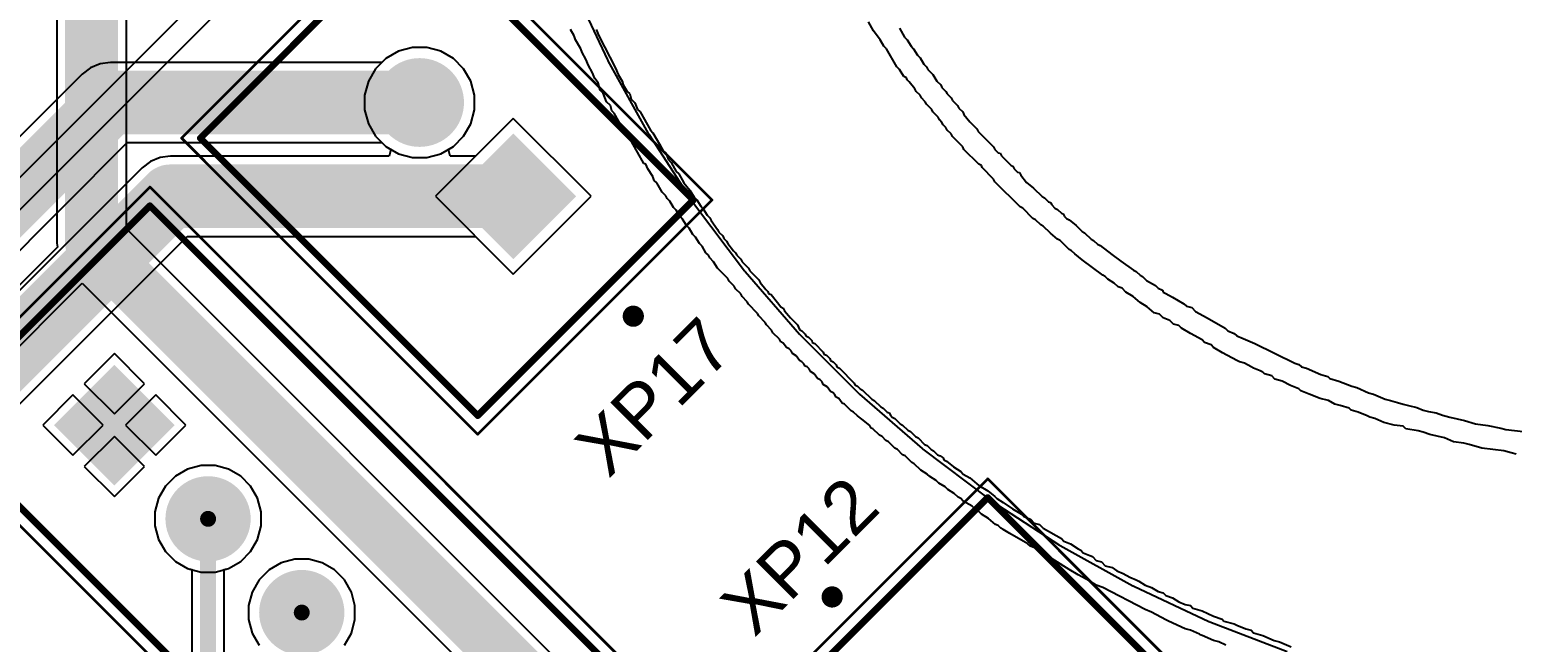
# Model space of a CAD drawing. Header units: millimetres. Extents: x 95 to 305, y 96 to 295.
# Drawn here: x 168.83 to 196.8, y 178.67 to 190.23 of the extents above; entities that cross this region are included whole.
import ezdxf

# ---------------------------------------------------------------- set-up
doc = ezdxf.new("R2010")
doc.units = ezdxf.units.MM
for name, color, linetype in [('BottomLayer', 5, 'Continuous'), ('BottomOverlay', 54, 'Continuous'), ('BottomSolder', 6, 'Continuous'), ('Mechanical13', 56, 'Continuous'), ('Mechanical15', 56, 'Continuous'), ('MultiLayer', 9, 'Continuous'), ('PadHoleLayer', 156, 'Continuous'), ('TopLayer', 1, 'Continuous'), ('TopOverlay', 2, 'Continuous'), ('TopSolder', 216, 'Continuous')]:
    doc.layers.add(name, color=color, linetype=linetype)
doc.styles.add('Arial', font='arial.ttf', dxfattribs={"height": 0.2})

# ---------------------------------------------------------------- blocks, each defined once
blk = doc.blocks.new('JST_XH_2_36')
at = {"layer": 'BottomLayer'}
blk.add_hatch(color=5, dxfattribs=at).paths.add_polyline_path([(-2.038, 0.263), (-0.463, 0.263), (-0.463, -1.313), (-2.038, -1.313)])
h = blk.add_hatch(color=5, dxfattribs=at)
edge = h.paths.add_edge_path()
edge.add_arc((1.25, -0.525), 0.787, 0, 360)
at = {"layer": 'BottomSolder'}
blk.add_hatch(color=6, dxfattribs=at).paths.add_polyline_path([(-2.088, 0.313), (-0.413, 0.313), (-0.413, -1.363), (-2.088, -1.363)])
h = blk.add_hatch(color=6, dxfattribs=at)
edge = h.paths.add_edge_path()
edge.add_arc((1.25, -0.525), 0.837, 0, 360)
at = {"layer": 'MultiLayer'}
h = blk.add_hatch(color=9, dxfattribs=at)
edge = h.paths.add_edge_path()
edge.add_arc((1.25, -0.525), 0.787, 0, 360)
at = {"layer": 'PadHoleLayer'}
h = blk.add_hatch(color=156, dxfattribs=at)
edge = h.paths.add_edge_path()
edge.add_arc((-1.25, -0.525), 0.525, 0, 360)
h = blk.add_hatch(color=156, dxfattribs=at)
edge = h.paths.add_edge_path()
edge.add_arc((1.25, -0.525), 0.525, 0, 360)
at = {"layer": 'TopLayer'}
blk.add_hatch(color=1, dxfattribs=at).paths.add_polyline_path([(-2.038, 0.263), (-0.463, 0.263), (-0.463, -1.313), (-2.038, -1.313)])
h = blk.add_hatch(color=1, dxfattribs=at)
edge = h.paths.add_edge_path()
edge.add_arc((1.25, -0.525), 0.787, 0, 360)
at = {"layer": 'TopSolder'}
blk.add_hatch(color=216, dxfattribs=at).paths.add_polyline_path([(-2.088, 0.313), (-0.413, 0.313), (-0.413, -1.363), (-2.088, -1.363)])
h = blk.add_hatch(color=216, dxfattribs=at)
edge = h.paths.add_edge_path()
edge.add_arc((1.25, -0.525), 0.837, 0, 360)
at = {"layer": 'Mechanical13', "const_width": 0.127}
for points in [[(-3.7, 2.875), (-3.7, -2.875)], [(3.7, 2.875), (-3.7, 2.875)], [(3.7, 2.875), (3.7, -2.875)], [(3.7, -2.875), (-3.7, -2.875)]]:
    blk.add_lwpolyline(points, dxfattribs=at)
at = {"layer": 'Mechanical13'}
for points, const_width in [([(-3.732, 2.875, 1), (-3.668, 2.875, 1)], 0.0635), ([(-3.732, 2.875, 1), (-3.668, 2.875, 1)], 0.0635), ([(3.668, 2.875, 1), (3.732, 2.875, 1)], 0.0635), ([(3.668, 2.875, 1), (3.732, 2.875, 1)], 0.0635), ([(-4.35, -0.525, 1), (-4.55, -0.525, 1)], 0.2), ([(-4.6, -0.525, 1), (-4.5, -0.525, 1)], 0.1), ([(-4.4, -0.525, 1), (-4.3, -0.525, 1)], 0.1), ([(-3.732, -2.875, 1), (-3.668, -2.875, 1)], 0.0635), ([(-3.732, -2.875, 1), (-3.668, -2.875, 1)], 0.0635), ([(3.668, -2.875, 1), (3.732, -2.875, 1)], 0.0635), ([(3.668, -2.875, 1), (3.732, -2.875, 1)], 0.0635)]:
    blk.add_lwpolyline(points, format="xyb", close=True, dxfattribs=dict(at, const_width=const_width))
at = {"layer": 'Mechanical15', "const_width": 0.05}
for points in [[(-3.95, 3.125), (-3.95, -3.125)], [(3.95, 3.125), (-3.95, 3.125)], [(3.95, 3.125), (3.95, -3.125)], [(3.95, -3.125), (-3.95, -3.125)]]:
    blk.add_lwpolyline(points, dxfattribs=at)
at = {"layer": 'Mechanical15', "const_width": 0.025}
for points in [[(-3.962, 3.125, 1), (-3.938, 3.125, 1)], [(-3.962, 3.125, 1), (-3.938, 3.125, 1)], [(3.938, 3.125, 1), (3.963, 3.125, 1)], [(3.938, 3.125, 1), (3.963, 3.125, 1)], [(-3.962, -3.125, 1), (-3.938, -3.125, 1)], [(-3.962, -3.125, 1), (-3.938, -3.125, 1)], [(3.938, -3.125, 1), (3.963, -3.125, 1)], [(3.938, -3.125, 1), (3.963, -3.125, 1)]]:
    blk.add_lwpolyline(points, format="xyb", close=True, dxfattribs=at)
at = {"layer": 'TopOverlay', "const_width": 0.127}
for points in [[(-3.7, 2.875), (-3.7, -2.875)], [(3.7, 2.875), (-3.7, 2.875)], [(3.7, 2.875), (3.7, -2.875)], [(3.7, -2.875), (-3.7, -2.875)]]:
    blk.add_lwpolyline(points, dxfattribs=at)
at = {"layer": 'TopOverlay'}
for points, const_width in [([(-3.732, 2.875, 1), (-3.668, 2.875, 1)], 0.0635), ([(-3.732, 2.875, 1), (-3.668, 2.875, 1)], 0.0635), ([(3.668, 2.875, 1), (3.732, 2.875, 1)], 0.0635), ([(3.668, 2.875, 1), (3.732, 2.875, 1)], 0.0635), ([(-4.35, -0.525, 1), (-4.55, -0.525, 1)], 0.2), ([(-4.6, -0.525, 1), (-4.5, -0.525, 1)], 0.1), ([(-4.4, -0.525, 1), (-4.3, -0.525, 1)], 0.1), ([(-3.732, -2.875, 1), (-3.668, -2.875, 1)], 0.0635), ([(-3.732, -2.875, 1), (-3.668, -2.875, 1)], 0.0635), ([(3.668, -2.875, 1), (3.732, -2.875, 1)], 0.0635), ([(3.668, -2.875, 1), (3.732, -2.875, 1)], 0.0635)]:
    blk.add_lwpolyline(points, format="xyb", close=True, dxfattribs=dict(at, const_width=const_width))
blk = doc.blocks.new('JST_XH_2_40')
at = {"layer": 'BottomLayer'}
blk.add_hatch(color=5, dxfattribs=at).paths.add_polyline_path([(-2.038, 0.263), (-0.463, 0.263), (-0.463, -1.313), (-2.038, -1.313)])
h = blk.add_hatch(color=5, dxfattribs=at)
edge = h.paths.add_edge_path()
edge.add_arc((1.25, -0.525), 0.787, 0, 360)
at = {"layer": 'BottomSolder'}
blk.add_hatch(color=6, dxfattribs=at).paths.add_polyline_path([(-2.088, 0.313), (-0.413, 0.313), (-0.413, -1.363), (-2.088, -1.363)])
h = blk.add_hatch(color=6, dxfattribs=at)
edge = h.paths.add_edge_path()
edge.add_arc((1.25, -0.525), 0.837, 0, 360)
at = {"layer": 'MultiLayer'}
h = blk.add_hatch(color=9, dxfattribs=at)
edge = h.paths.add_edge_path()
edge.add_arc((1.25, -0.525), 0.787, 0, 360)
at = {"layer": 'PadHoleLayer'}
h = blk.add_hatch(color=156, dxfattribs=at)
edge = h.paths.add_edge_path()
edge.add_arc((-1.25, -0.525), 0.525, 0, 360)
h = blk.add_hatch(color=156, dxfattribs=at)
edge = h.paths.add_edge_path()
edge.add_arc((1.25, -0.525), 0.525, 0, 360)
at = {"layer": 'TopLayer'}
blk.add_hatch(color=1, dxfattribs=at).paths.add_polyline_path([(-2.038, 0.263), (-0.463, 0.263), (-0.463, -1.313), (-2.038, -1.313)])
h = blk.add_hatch(color=1, dxfattribs=at)
edge = h.paths.add_edge_path()
edge.add_arc((1.25, -0.525), 0.787, 0, 360)
at = {"layer": 'TopSolder'}
blk.add_hatch(color=216, dxfattribs=at).paths.add_polyline_path([(-2.088, 0.313), (-0.413, 0.313), (-0.413, -1.363), (-2.088, -1.363)])
h = blk.add_hatch(color=216, dxfattribs=at)
edge = h.paths.add_edge_path()
edge.add_arc((1.25, -0.525), 0.837, 0, 360)
at = {"layer": 'Mechanical13', "const_width": 0.127}
for points in [[(-3.7, -2.875), (-3.7, 2.875)], [(-3.7, 2.875), (3.7, 2.875)], [(3.7, -2.875), (3.7, 2.875)], [(-3.7, -2.875), (3.7, -2.875)]]:
    blk.add_lwpolyline(points, dxfattribs=at)
at = {"layer": 'Mechanical13'}
for points, const_width in [([(-3.732, 2.875, 1), (-3.668, 2.875, 1)], 0.0635), ([(-3.732, 2.875, 1), (-3.668, 2.875, 1)], 0.0635), ([(3.668, 2.875, 1), (3.732, 2.875, 1)], 0.0635), ([(3.668, 2.875, 1), (3.732, 2.875, 1)], 0.0635), ([(-4.35, -0.525, 1), (-4.55, -0.525, 1)], 0.2), ([(-4.6, -0.525, 1), (-4.5, -0.525, 1)], 0.1), ([(-4.4, -0.525, 1), (-4.3, -0.525, 1)], 0.1), ([(-3.732, -2.875, 1), (-3.668, -2.875, 1)], 0.0635), ([(-3.732, -2.875, 1), (-3.668, -2.875, 1)], 0.0635), ([(3.668, -2.875, 1), (3.732, -2.875, 1)], 0.0635), ([(3.668, -2.875, 1), (3.732, -2.875, 1)], 0.0635)]:
    blk.add_lwpolyline(points, format="xyb", close=True, dxfattribs=dict(at, const_width=const_width))
at = {"layer": 'Mechanical15', "const_width": 0.05}
for points in [[(-3.95, -3.125), (-3.95, 3.125)], [(-3.95, 3.125), (3.95, 3.125)], [(3.95, -3.125), (3.95, 3.125)], [(-3.95, -3.125), (3.95, -3.125)]]:
    blk.add_lwpolyline(points, dxfattribs=at)
at = {"layer": 'Mechanical15', "const_width": 0.025}
for points in [[(-3.963, 3.125, 1), (-3.938, 3.125, 1)], [(-3.963, 3.125, 1), (-3.938, 3.125, 1)], [(3.937, 3.125, 1), (3.962, 3.125, 1)], [(3.937, 3.125, 1), (3.962, 3.125, 1)], [(-3.963, -3.125, 1), (-3.938, -3.125, 1)], [(-3.963, -3.125, 1), (-3.938, -3.125, 1)], [(3.937, -3.125, 1), (3.962, -3.125, 1)], [(3.937, -3.125, 1), (3.962, -3.125, 1)]]:
    blk.add_lwpolyline(points, format="xyb", close=True, dxfattribs=at)
at = {"layer": 'TopOverlay', "const_width": 0.127}
for points in [[(-3.7, -2.875), (-3.7, 2.875)], [(-3.7, 2.875), (3.7, 2.875)], [(3.7, -2.875), (3.7, 2.875)], [(-3.7, -2.875), (3.7, -2.875)]]:
    blk.add_lwpolyline(points, dxfattribs=at)
at = {"layer": 'TopOverlay'}
for points, const_width in [([(-3.732, 2.875, 1), (-3.668, 2.875, 1)], 0.0635), ([(-3.732, 2.875, 1), (-3.668, 2.875, 1)], 0.0635), ([(3.668, 2.875, 1), (3.732, 2.875, 1)], 0.0635), ([(3.668, 2.875, 1), (3.732, 2.875, 1)], 0.0635), ([(-4.35, -0.525, 1), (-4.55, -0.525, 1)], 0.2), ([(-4.6, -0.525, 1), (-4.5, -0.525, 1)], 0.1), ([(-4.4, -0.525, 1), (-4.3, -0.525, 1)], 0.1), ([(-3.732, -2.875, 1), (-3.668, -2.875, 1)], 0.0635), ([(-3.732, -2.875, 1), (-3.668, -2.875, 1)], 0.0635), ([(3.668, -2.875, 1), (3.732, -2.875, 1)], 0.0635), ([(3.668, -2.875, 1), (3.732, -2.875, 1)], 0.0635)]:
    blk.add_lwpolyline(points, format="xyb", close=True, dxfattribs=dict(at, const_width=const_width))
blk = doc.blocks.new('JST_XH_8_48')
at = {"layer": 'BottomLayer'}
blk.add_hatch(color=5, dxfattribs=at).paths.add_polyline_path([(-9.504, 0.737), (-7.996, 0.737), (-7.996, -0.771), (-9.504, -0.771)])
h = blk.add_hatch(color=5, dxfattribs=at)
edge = h.paths.add_edge_path()
edge.add_arc((-6.25, -0.017), 0.754, 0, 360)
h = blk.add_hatch(color=5, dxfattribs=at)
edge = h.paths.add_edge_path()
edge.add_arc((-3.75, -0.017), 0.754, 0, 360)
h = blk.add_hatch(color=5, dxfattribs=at)
edge = h.paths.add_edge_path()
edge.add_arc((-1.25, -0.017), 0.754, 0, 360)
h = blk.add_hatch(color=5, dxfattribs=at)
edge = h.paths.add_edge_path()
edge.add_arc((1.25, -0.017), 0.754, 0, 360)
h = blk.add_hatch(color=5, dxfattribs=at)
edge = h.paths.add_edge_path()
edge.add_arc((3.75, -0.017), 0.754, 0, 360)
h = blk.add_hatch(color=5, dxfattribs=at)
edge = h.paths.add_edge_path()
edge.add_arc((6.25, -0.017), 0.754, 0, 360)
h = blk.add_hatch(color=5, dxfattribs=at)
edge = h.paths.add_edge_path()
edge.add_arc((8.75, -0.017), 0.754, 0, 360)
at = {"layer": 'BottomSolder'}
blk.add_hatch(color=6, dxfattribs=at).paths.add_polyline_path([(-9.554, 0.787), (-7.946, 0.787), (-7.946, -0.821), (-9.554, -0.821)])
h = blk.add_hatch(color=6, dxfattribs=at)
edge = h.paths.add_edge_path()
edge.add_arc((-6.25, -0.017), 0.804, 0, 360)
h = blk.add_hatch(color=6, dxfattribs=at)
edge = h.paths.add_edge_path()
edge.add_arc((-3.75, -0.017), 0.804, 0, 360)
h = blk.add_hatch(color=6, dxfattribs=at)
edge = h.paths.add_edge_path()
edge.add_arc((-1.25, -0.017), 0.804, 0, 360)
h = blk.add_hatch(color=6, dxfattribs=at)
edge = h.paths.add_edge_path()
edge.add_arc((1.25, -0.017), 0.804, 0, 360)
h = blk.add_hatch(color=6, dxfattribs=at)
edge = h.paths.add_edge_path()
edge.add_arc((3.75, -0.017), 0.804, 0, 360)
h = blk.add_hatch(color=6, dxfattribs=at)
edge = h.paths.add_edge_path()
edge.add_arc((6.25, -0.017), 0.804, 0, 360)
h = blk.add_hatch(color=6, dxfattribs=at)
edge = h.paths.add_edge_path()
edge.add_arc((8.75, -0.017), 0.804, 0, 360)
at = {"layer": 'MultiLayer'}
blk.add_hatch(color=9, dxfattribs=at).paths.add_polyline_path([(-9.504, 0.737), (-7.996, 0.737), (-7.996, -0.771), (-9.504, -0.771)])
h = blk.add_hatch(color=9, dxfattribs=at)
edge = h.paths.add_edge_path()
edge.add_arc((-6.25, -0.017), 0.754, 0, 360)
h = blk.add_hatch(color=9, dxfattribs=at)
edge = h.paths.add_edge_path()
edge.add_arc((-3.75, -0.017), 0.754, 0, 360)
h = blk.add_hatch(color=9, dxfattribs=at)
edge = h.paths.add_edge_path()
edge.add_arc((-1.25, -0.017), 0.754, 0, 360)
h = blk.add_hatch(color=9, dxfattribs=at)
edge = h.paths.add_edge_path()
edge.add_arc((1.25, -0.017), 0.754, 0, 360)
h = blk.add_hatch(color=9, dxfattribs=at)
edge = h.paths.add_edge_path()
edge.add_arc((3.75, -0.017), 0.754, 0, 360)
h = blk.add_hatch(color=9, dxfattribs=at)
edge = h.paths.add_edge_path()
edge.add_arc((6.25, -0.017), 0.754, 0, 360)
h = blk.add_hatch(color=9, dxfattribs=at)
edge = h.paths.add_edge_path()
edge.add_arc((8.75, -0.017), 0.754, 0, 360)
at = {"layer": 'PadHoleLayer'}
h = blk.add_hatch(color=156, dxfattribs=at)
edge = h.paths.add_edge_path()
edge.add_arc((-8.75, -0.017), 0.5, 0, 360)
h = blk.add_hatch(color=156, dxfattribs=at)
edge = h.paths.add_edge_path()
edge.add_arc((-6.25, -0.017), 0.5, 0, 360)
h = blk.add_hatch(color=156, dxfattribs=at)
edge = h.paths.add_edge_path()
edge.add_arc((-3.75, -0.017), 0.5, 0, 360)
h = blk.add_hatch(color=156, dxfattribs=at)
edge = h.paths.add_edge_path()
edge.add_arc((-1.25, -0.017), 0.5, 0, 360)
h = blk.add_hatch(color=156, dxfattribs=at)
edge = h.paths.add_edge_path()
edge.add_arc((1.25, -0.017), 0.5, 0, 360)
h = blk.add_hatch(color=156, dxfattribs=at)
edge = h.paths.add_edge_path()
edge.add_arc((3.75, -0.017), 0.5, 0, 360)
h = blk.add_hatch(color=156, dxfattribs=at)
edge = h.paths.add_edge_path()
edge.add_arc((6.25, -0.017), 0.5, 0, 360)
h = blk.add_hatch(color=156, dxfattribs=at)
edge = h.paths.add_edge_path()
edge.add_arc((8.75, -0.017), 0.5, 0, 360)
at = {"layer": 'TopLayer'}
blk.add_hatch(color=1, dxfattribs=at).paths.add_polyline_path([(-9.504, 0.737), (-7.996, 0.737), (-7.996, -0.771), (-9.504, -0.771)])
h = blk.add_hatch(color=1, dxfattribs=at)
edge = h.paths.add_edge_path()
edge.add_arc((-6.25, -0.017), 0.754, 0, 360)
h = blk.add_hatch(color=1, dxfattribs=at)
edge = h.paths.add_edge_path()
edge.add_arc((-3.75, -0.017), 0.754, 0, 360)
h = blk.add_hatch(color=1, dxfattribs=at)
edge = h.paths.add_edge_path()
edge.add_arc((-1.25, -0.017), 0.754, 0, 360)
h = blk.add_hatch(color=1, dxfattribs=at)
edge = h.paths.add_edge_path()
edge.add_arc((1.25, -0.017), 0.754, 0, 360)
h = blk.add_hatch(color=1, dxfattribs=at)
edge = h.paths.add_edge_path()
edge.add_arc((3.75, -0.017), 0.754, 0, 360)
h = blk.add_hatch(color=1, dxfattribs=at)
edge = h.paths.add_edge_path()
edge.add_arc((6.25, -0.017), 0.754, 0, 360)
h = blk.add_hatch(color=1, dxfattribs=at)
edge = h.paths.add_edge_path()
edge.add_arc((8.75, -0.017), 0.754, 0, 360)
at = {"layer": 'TopSolder'}
blk.add_hatch(color=216, dxfattribs=at).paths.add_polyline_path([(-9.554, 0.787), (-7.946, 0.787), (-7.946, -0.821), (-9.554, -0.821)])
h = blk.add_hatch(color=216, dxfattribs=at)
edge = h.paths.add_edge_path()
edge.add_arc((-6.25, -0.017), 0.804, 0, 360)
h = blk.add_hatch(color=216, dxfattribs=at)
edge = h.paths.add_edge_path()
edge.add_arc((-3.75, -0.017), 0.804, 0, 360)
h = blk.add_hatch(color=216, dxfattribs=at)
edge = h.paths.add_edge_path()
edge.add_arc((-1.25, -0.017), 0.804, 0, 360)
h = blk.add_hatch(color=216, dxfattribs=at)
edge = h.paths.add_edge_path()
edge.add_arc((1.25, -0.017), 0.804, 0, 360)
h = blk.add_hatch(color=216, dxfattribs=at)
edge = h.paths.add_edge_path()
edge.add_arc((3.75, -0.017), 0.804, 0, 360)
h = blk.add_hatch(color=216, dxfattribs=at)
edge = h.paths.add_edge_path()
edge.add_arc((6.25, -0.017), 0.804, 0, 360)
h = blk.add_hatch(color=216, dxfattribs=at)
edge = h.paths.add_edge_path()
edge.add_arc((8.75, -0.017), 0.804, 0, 360)
at = {"layer": 'Mechanical13', "const_width": 0.127}
for points in [[(-11.2, 3.383), (11.2, 3.383)], [(-11.2, -2.367), (-11.2, 3.383)], [(11.2, -2.367), (11.2, 3.383)], [(-11.2, -2.367), (11.2, -2.367)]]:
    blk.add_lwpolyline(points, dxfattribs=at)
at = {"layer": 'Mechanical13'}
for points, const_width in [([(-11.232, 3.383, 1), (-11.168, 3.383, 1)], 0.0635), ([(-11.232, 3.383, 1), (-11.168, 3.383, 1)], 0.0635), ([(11.168, 3.383, 1), (11.232, 3.383, 1)], 0.0635), ([(11.168, 3.383, 1), (11.232, 3.383, 1)], 0.0635), ([(-11.85, -0.017, 1), (-12.05, -0.017, 1)], 0.2), ([(-12.1, -0.017, 1), (-12, -0.017, 1)], 0.1), ([(-11.9, -0.017, 1), (-11.8, -0.017, 1)], 0.1), ([(-11.232, -2.367, 1), (-11.168, -2.367, 1)], 0.0635), ([(-11.232, -2.367, 1), (-11.168, -2.367, 1)], 0.0635), ([(11.168, -2.367, 1), (11.232, -2.367, 1)], 0.0635), ([(11.168, -2.367, 1), (11.232, -2.367, 1)], 0.0635)]:
    blk.add_lwpolyline(points, format="xyb", close=True, dxfattribs=dict(at, const_width=const_width))
at = {"layer": 'Mechanical15', "const_width": 0.05}
for points in [[(-11.45, 3.633), (11.45, 3.633)], [(-11.45, -2.617), (-11.45, 3.633)], [(11.45, -2.617), (11.45, 3.633)], [(-11.45, -2.617), (11.45, -2.617)]]:
    blk.add_lwpolyline(points, dxfattribs=at)
at = {"layer": 'Mechanical15', "const_width": 0.025}
for points in [[(-11.462, 3.633, 1), (-11.438, 3.633, 1)], [(-11.462, 3.633, 1), (-11.438, 3.633, 1)], [(11.438, 3.633, 1), (11.462, 3.633, 1)], [(11.438, 3.633, 1), (11.462, 3.633, 1)], [(-11.462, -2.617, 1), (-11.438, -2.617, 1)], [(-11.462, -2.617, 1), (-11.438, -2.617, 1)], [(11.438, -2.617, 1), (11.462, -2.617, 1)], [(11.438, -2.617, 1), (11.462, -2.617, 1)]]:
    blk.add_lwpolyline(points, format="xyb", close=True, dxfattribs=at)
at = {"layer": 'TopOverlay', "const_width": 0.127}
for points in [[(-11.2, 3.383), (11.2, 3.383)], [(-11.2, -2.367), (-11.2, 3.383)], [(11.2, -2.367), (11.2, 3.383)], [(-11.2, -2.367), (11.2, -2.367)]]:
    blk.add_lwpolyline(points, dxfattribs=at)
at = {"layer": 'TopOverlay'}
for points, const_width in [([(-11.232, 3.383, 1), (-11.168, 3.383, 1)], 0.0635), ([(-11.232, 3.383, 1), (-11.168, 3.383, 1)], 0.0635), ([(11.168, 3.383, 1), (11.232, 3.383, 1)], 0.0635), ([(11.168, 3.383, 1), (11.232, 3.383, 1)], 0.0635), ([(-11.85, -0.017, 1), (-12.05, -0.017, 1)], 0.2), ([(-12.1, -0.017, 1), (-12, -0.017, 1)], 0.1), ([(-11.9, -0.017, 1), (-11.8, -0.017, 1)], 0.1), ([(-11.232, -2.367, 1), (-11.168, -2.367, 1)], 0.0635), ([(-11.232, -2.367, 1), (-11.168, -2.367, 1)], 0.0635), ([(11.168, -2.367, 1), (11.232, -2.367, 1)], 0.0635), ([(11.168, -2.367, 1), (11.232, -2.367, 1)], 0.0635)]:
    blk.add_lwpolyline(points, format="xyb", close=True, dxfattribs=dict(at, const_width=const_width))

msp = doc.modelspace()

# ---------------------------------------------------------------- linework, layer by layer
at = {"layer": 'BottomLayer'}
for p, q in [((179.068, 191.075), (179.732, 189.657)), ((175.55, 189.685), (175.477, 189.612)), ((175.787, 189.822), (175.55, 189.685)), ((176.051, 189.893), (175.787, 189.822)), ((176.324, 189.893), (176.051, 189.893)), ((176.588, 189.822), (176.324, 189.893)), ((176.824, 189.685), (176.588, 189.822)), ((177.018, 189.492), (176.824, 189.685)), ((179.732, 189.657), (179.737, 189.65)), ((179.737, 189.65), (179.74, 189.642)), ((179.74, 189.642), (180.5, 188.273)), ((169.82, 189.39), (163.863, 183.433)), ((169.977, 189.51), (169.82, 189.39)), ((169.82, 189.39), (169.82, 189.39)), ((170.159, 189.586), (169.977, 189.51)), ((170.355, 189.612), (170.159, 189.586)), ((175.477, 189.612), (170.355, 189.612)), ((170.355, 189.612), (170.355, 189.612)), ((177.154, 189.256), (177.018, 189.492)), ((177.225, 188.992), (177.154, 189.256)), ((177.225, 188.719), (177.225, 188.992)), ((177.154, 188.455), (177.225, 188.719)), ((177.955, 188.555), (177.244, 187.844)), ((179.422, 187.087), (177.955, 188.555)), ((177.018, 188.218), (177.154, 188.455)), ((180.5, 188.273), (180.506, 188.266)), ((180.506, 188.266), (180.509, 188.258)), ((180.509, 188.258), (181.363, 186.945)), ((165.154, 182.584), (170.668, 188.099)), ((170.668, 188.099), (175.477, 188.099)), ((175.477, 188.099), (175.55, 188.025)), ((175.55, 188.025), (175.644, 187.971)), ((175.644, 187.971), (175.61, 187.844)), ((176.731, 187.971), (176.824, 188.025)), ((176.765, 187.844), (176.731, 187.971)), ((176.824, 188.025), (177.018, 188.218)), ((171.109, 187.742), (170.952, 187.622)), ((171.292, 187.818), (171.109, 187.742)), ((171.487, 187.844), (171.292, 187.818)), ((175.61, 187.844), (171.487, 187.844)), ((177.244, 187.844), (176.765, 187.844)), ((170.952, 187.622), (165.832, 182.502)), ((177.955, 185.62), (179.422, 187.087)), ((181.363, 186.945), (181.369, 186.939)), ((181.369, 186.939), (181.373, 186.931)), ((181.373, 186.931), (182.315, 185.681)), ((167.124, 181.654), (171.801, 186.331)), ((171.801, 186.331), (177.244, 186.331)), ((177.244, 186.331), (177.955, 185.62)), ((182.315, 185.681), (182.322, 185.675)), ((182.322, 185.675), (182.327, 185.667)), ((182.327, 185.667), (183.354, 184.486)), ((183.354, 184.486), (183.361, 184.48)), ((183.361, 184.48), (183.366, 184.473)), ((183.366, 184.473), (184.473, 183.366)), ((170.429, 184.12), (169.86, 183.552)), ((170.997, 183.552), (170.429, 184.12)), ((169.86, 183.552), (170.429, 182.983)), ((170.429, 182.983), (170.997, 183.552)), ((169.648, 183.34), (169.08, 182.771)), ((170.217, 182.771), (169.648, 183.34)), ((171.21, 183.34), (170.641, 182.771)), ((171.778, 182.771), (171.21, 183.34)), ((184.473, 183.366), (184.48, 183.361)), ((184.48, 183.361), (184.486, 183.354)), ((184.486, 183.354), (185.667, 182.327)), ((169.08, 182.771), (169.648, 182.203)), ((169.648, 182.203), (170.217, 182.771)), ((170.641, 182.771), (171.21, 182.203)), ((171.21, 182.203), (171.778, 182.771)), ((170.429, 182.559), (169.86, 181.99)), ((170.997, 181.99), (170.429, 182.559)), ((185.667, 182.327), (185.675, 182.322)), ((185.675, 182.322), (185.681, 182.315)), ((185.681, 182.315), (186.931, 181.373)), ((169.86, 181.99), (170.429, 181.422)), ((170.429, 181.422), (170.997, 181.99)), ((171.58, 181.807), (171.393, 181.62)), ((171.809, 181.939), (171.58, 181.807)), ((172.065, 182.007), (171.809, 181.939)), ((172.329, 182.007), (172.065, 182.007)), ((172.584, 181.939), (172.329, 182.007)), ((172.813, 181.807), (172.584, 181.939)), ((173, 181.62), (172.813, 181.807)), ((171.393, 181.62), (171.261, 181.391)), ((173.132, 181.391), (173, 181.62)), ((171.261, 181.391), (171.193, 181.135)), ((173.201, 181.135), (173.132, 181.391)), ((186.931, 181.373), (186.939, 181.369)), ((186.939, 181.369), (186.945, 181.363)), ((186.945, 181.363), (188.258, 180.509)), ((171.193, 181.135), (171.193, 180.871)), ((173.201, 180.871), (173.201, 181.135)), ((171.193, 180.871), (171.261, 180.616)), ((173.132, 180.616), (173.201, 180.871)), ((171.261, 180.616), (171.393, 180.387)), ((173, 180.387), (173.132, 180.616)), ((188.258, 180.509), (188.266, 180.506)), ((188.266, 180.506), (188.273, 180.5)), ((188.273, 180.5), (189.642, 179.74)), ((171.393, 180.387), (171.58, 180.2)), ((171.58, 180.2), (171.809, 180.068)), ((172.584, 180.068), (172.813, 180.2)), ((172.813, 180.2), (173, 180.387)), ((173.577, 180.171), (173.348, 180.039)), ((173.832, 180.24), (173.577, 180.171)), ((174.097, 180.24), (173.832, 180.24)), ((174.352, 180.171), (174.097, 180.24)), ((174.581, 180.039), (174.352, 180.171)), ((171.809, 180.068), (172.065, 179.999)), ((172.065, 179.999), (172.329, 179.999)), ((172.329, 179.999), (172.584, 180.068)), ((173.161, 179.852), (173.029, 179.623)), ((173.348, 180.039), (173.161, 179.852)), ((174.768, 179.852), (174.581, 180.039)), ((174.9, 179.623), (174.768, 179.852)), ((173.029, 179.623), (172.96, 179.368)), ((174.968, 179.368), (174.9, 179.623)), ((189.642, 179.74), (189.65, 179.737)), ((189.65, 179.737), (189.657, 179.732)), ((189.657, 179.732), (191.075, 179.068)), ((172.96, 179.368), (172.96, 179.103)), ((174.968, 179.103), (174.968, 179.368)), ((172.96, 179.103), (173.029, 178.848)), ((174.9, 178.848), (174.968, 179.103)), ((191.075, 179.068), (191.084, 179.066)), ((191.084, 179.066), (191.092, 179.061)), ((191.092, 179.061), (192.553, 178.499)), ((173.029, 178.848), (173.161, 178.619)), ((174.768, 178.619), (174.9, 178.848))]:
    msp.add_line(p, q, dxfattribs=at)
at = {"layer": 'BottomLayer', "const_width": 1.2}
for points in [[(164.398, 182.898), (170.355, 188.855)], [(170.355, 188.855), (176.187, 188.855)], [(166.367, 181.967), (171.487, 187.087)], [(171.487, 187.087), (177.955, 187.087)]]:
    msp.add_lwpolyline(points, dxfattribs=at)
at = {"layer": 'BottomLayer', "const_width": 0.6}
for points in [[(170.055, 188.855, 1), (170.655, 188.855, 1)], [(170.055, 188.855, 1), (170.655, 188.855, 1)], [(175.887, 188.855, 1), (176.487, 188.855, 1)], [(171.187, 187.087, 1), (171.787, 187.087, 1)], [(171.187, 187.087, 1), (171.787, 187.087, 1)], [(177.655, 187.087, 1), (178.255, 187.087, 1)]]:
    msp.add_lwpolyline(points, format="xyb", close=True, dxfattribs=at)
at = {"layer": 'BottomOverlay'}
for p, q in [((160.765, 179.56), (174.76, 193.556)), ((175.149, 193.337), (161.069, 179.256)), ((179.105, 190.112), (179.032, 190.233)), ((179.518, 190.233), (179.567, 190.112)), ((184.751, 190.209), (184.654, 190.379)), ((184.873, 190.039), (184.751, 190.209)), ((185.238, 190.258), (185.335, 190.087)), ((179.129, 190.039), (179.105, 190.112)), ((179.226, 189.868), (179.129, 190.039)), ((179.567, 190.112), (179.883, 189.503)), ((184.946, 189.917), (184.873, 190.039)), ((184.995, 189.868), (184.946, 189.917)), ((185.335, 190.087), (185.384, 190.039)), ((185.384, 190.039), (185.457, 189.917)), ((185.457, 189.917), (185.506, 189.868)), ((179.251, 189.795), (179.226, 189.868)), ((179.324, 189.674), (179.251, 189.795)), ((179.372, 189.552), (179.324, 189.674)), ((185.189, 189.528), (184.995, 189.868)), ((185.506, 189.868), (185.579, 189.747)), ((185.579, 189.747), (185.628, 189.698)), ((185.628, 189.698), (185.701, 189.576)), ((179.445, 189.43), (179.372, 189.552)), ((179.494, 189.308), (179.445, 189.43)), ((179.883, 189.503), (179.932, 189.381)), ((179.932, 189.381), (180.005, 189.26)), ((185.238, 189.479), (185.189, 189.528)), ((185.323, 189.345), (185.238, 189.479)), ((185.701, 189.576), (185.749, 189.528)), ((185.749, 189.528), (185.774, 189.479)), ((185.774, 189.479), (185.871, 189.381)), ((185.871, 189.381), (185.944, 189.26)), ((179.555, 189.223), (179.494, 189.308)), ((179.591, 189.089), (179.555, 189.223)), ((179.652, 189.029), (179.591, 189.089)), ((180.005, 189.26), (180.029, 189.187)), ((180.029, 189.187), (180.102, 189.065)), ((185.372, 189.321), (185.323, 189.345)), ((185.384, 189.284), (185.372, 189.321)), ((185.421, 189.248), (185.384, 189.284)), ((185.53, 189.114), (185.421, 189.248)), ((185.554, 189.065), (185.53, 189.114)), ((185.944, 189.26), (186.017, 189.187)), ((186.017, 189.187), (186.041, 189.138)), ((186.041, 189.138), (186.114, 189.065)), ((179.713, 188.87), (179.652, 189.029)), ((179.786, 188.797), (179.713, 188.87)), ((179.81, 188.7), (179.786, 188.797)), ((180.102, 189.065), (180.151, 189.016)), ((180.151, 189.016), (180.175, 188.919)), ((180.175, 188.919), (180.248, 188.846)), ((180.248, 188.846), (180.297, 188.724)), ((185.628, 188.992), (185.554, 189.065)), ((185.652, 188.943), (185.628, 188.992)), ((185.725, 188.87), (185.652, 188.943)), ((185.749, 188.822), (185.725, 188.87)), ((185.847, 188.724), (185.749, 188.822)), ((186.114, 189.065), (186.139, 189.016)), ((186.139, 189.016), (186.212, 188.943)), ((186.212, 188.943), (186.236, 188.895)), ((186.236, 188.895), (186.333, 188.797)), ((186.333, 188.797), (186.358, 188.749)), ((179.859, 188.651), (179.81, 188.7)), ((180.054, 188.311), (179.859, 188.651)), ((180.297, 188.724), (180.346, 188.676)), ((180.346, 188.676), (180.541, 188.335)), ((185.871, 188.676), (185.847, 188.724)), ((185.968, 188.578), (185.871, 188.676)), ((185.993, 188.53), (185.968, 188.578)), ((186.041, 188.481), (185.993, 188.53)), ((186.358, 188.749), (186.431, 188.676)), ((186.431, 188.676), (186.455, 188.627)), ((186.455, 188.627), (186.565, 188.493)), ((180.102, 188.262), (180.054, 188.311)), ((180.297, 187.921), (180.102, 188.262)), ((180.541, 188.335), (180.589, 188.286)), ((180.589, 188.286), (180.711, 188.067)), ((186.066, 188.432), (186.041, 188.481)), ((186.114, 188.384), (186.066, 188.432)), ((186.139, 188.335), (186.114, 188.384)), ((186.212, 188.262), (186.139, 188.335)), ((186.236, 188.213), (186.212, 188.262)), ((186.565, 188.493), (186.698, 188.359)), ((186.698, 188.359), (186.723, 188.311)), ((186.723, 188.311), (187.015, 188.018)), ((180.711, 188.067), (180.784, 187.945)), ((186.431, 188.018), (186.236, 188.213)), ((186.455, 187.97), (186.431, 188.018)), ((186.735, 187.69), (186.455, 187.97)), ((187.015, 188.018), (187.039, 187.97)), ((187.039, 187.97), (187.1, 187.909)), ((180.419, 187.702), (180.297, 187.921)), ((180.455, 187.69), (180.419, 187.702)), ((180.492, 187.605), (180.455, 187.69)), ((180.784, 187.945), (180.833, 187.897)), ((180.833, 187.897), (180.881, 187.775)), ((180.881, 187.775), (180.93, 187.726)), ((180.93, 187.726), (181.027, 187.556)), ((186.784, 187.666), (186.735, 187.69)), ((187.1, 187.909), (187.137, 187.897)), ((187.137, 187.897), (187.161, 187.848)), ((187.161, 187.848), (187.343, 187.666)), ((180.589, 187.459), (180.492, 187.605)), ((180.614, 187.386), (180.589, 187.459)), ((181.027, 187.556), (181.076, 187.507)), ((181.076, 187.507), (181.173, 187.337)), ((186.796, 187.629), (186.784, 187.666)), ((187.015, 187.41), (186.796, 187.629)), ((187.039, 187.361), (187.015, 187.41)), ((187.343, 187.666), (187.38, 187.653)), ((187.38, 187.653), (187.404, 187.605)), ((187.404, 187.605), (187.465, 187.544)), ((187.465, 187.544), (187.502, 187.532)), ((187.502, 187.532), (187.526, 187.483)), ((187.526, 187.483), (187.636, 187.349)), ((180.662, 187.337), (180.614, 187.386)), ((180.76, 187.167), (180.662, 187.337)), ((180.833, 187.094), (180.76, 187.167)), ((181.173, 187.337), (181.283, 187.203)), ((181.283, 187.203), (181.368, 187.069)), ((187.514, 186.887), (187.039, 187.361)), ((187.636, 187.349), (187.769, 187.24)), ((187.769, 187.24), (187.928, 187.081)), ((180.857, 187.045), (180.833, 187.094)), ((180.906, 186.996), (180.857, 187.045)), ((180.979, 186.874), (180.906, 186.996)), ((181.027, 186.826), (180.979, 186.874)), ((181.368, 187.069), (181.417, 187.021)), ((181.417, 187.021), (181.49, 186.899)), ((181.49, 186.899), (181.538, 186.85)), ((181.538, 186.85), (181.611, 186.728)), ((187.563, 186.862), (187.514, 186.887)), ((187.757, 186.668), (187.563, 186.862)), ((187.928, 187.081), (187.976, 187.057)), ((187.976, 187.057), (188.049, 186.984)), ((188.049, 186.984), (188.086, 186.972)), ((188.086, 186.972), (188.11, 186.923)), ((188.11, 186.923), (188.171, 186.862)), ((188.171, 186.862), (188.22, 186.838)), ((188.22, 186.838), (188.293, 186.765)), ((181.1, 186.704), (181.027, 186.826)), ((181.149, 186.655), (181.1, 186.704)), ((181.222, 186.534), (181.149, 186.655)), ((181.611, 186.728), (181.66, 186.68)), ((181.66, 186.68), (181.685, 186.631)), ((181.685, 186.631), (181.806, 186.461)), ((187.806, 186.643), (187.757, 186.668)), ((187.903, 186.546), (187.806, 186.643)), ((188.293, 186.765), (188.329, 186.753)), ((188.329, 186.753), (188.354, 186.704)), ((188.354, 186.704), (188.39, 186.668)), ((188.39, 186.668), (188.439, 186.643)), ((188.439, 186.643), (188.573, 186.534)), ((181.271, 186.485), (181.222, 186.534)), ((181.344, 186.363), (181.271, 186.485)), ((181.392, 186.315), (181.344, 186.363)), ((181.465, 186.193), (181.392, 186.315)), ((181.806, 186.461), (181.831, 186.412)), ((181.831, 186.412), (181.904, 186.339)), ((181.904, 186.339), (181.928, 186.29)), ((181.928, 186.29), (181.977, 186.242)), ((187.952, 186.522), (187.903, 186.546)), ((188.086, 186.388), (187.952, 186.522)), ((188.22, 186.278), (188.086, 186.388)), ((188.268, 186.254), (188.22, 186.278)), ((188.573, 186.534), (188.682, 186.424)), ((188.682, 186.424), (188.731, 186.4)), ((188.731, 186.4), (188.853, 186.278)), ((188.853, 186.278), (188.901, 186.254)), ((181.514, 186.144), (181.465, 186.193)), ((181.587, 186.023), (181.514, 186.144)), ((181.636, 185.974), (181.587, 186.023)), ((181.977, 186.242), (182.001, 186.193)), ((182.001, 186.193), (182.11, 186.059)), ((182.11, 186.059), (182.147, 186.023)), ((182.147, 186.023), (182.171, 185.974)), ((188.439, 186.083), (188.268, 186.254)), ((188.487, 186.059), (188.439, 186.083)), ((188.548, 185.998), (188.487, 186.059)), ((188.682, 185.889), (188.548, 185.998)), ((188.901, 186.254), (188.974, 186.181)), ((188.974, 186.181), (189.023, 186.156)), ((189.023, 186.156), (189.242, 185.986)), ((181.66, 185.925), (181.636, 185.974)), ((181.733, 185.852), (181.66, 185.925)), ((181.806, 185.731), (181.733, 185.852)), ((182.001, 185.536), (181.806, 185.731)), ((182.171, 185.974), (182.244, 185.901)), ((182.244, 185.901), (182.269, 185.852)), ((182.269, 185.852), (182.39, 185.731)), ((182.39, 185.731), (182.415, 185.682)), ((189.072, 185.597), (188.682, 185.889)), ((189.242, 185.986), (189.412, 185.864)), ((189.412, 185.864), (189.656, 185.694)), ((182.025, 185.487), (182.001, 185.536)), ((182.123, 185.39), (182.025, 185.487)), ((182.415, 185.682), (182.585, 185.511)), ((182.585, 185.511), (182.609, 185.463)), ((182.609, 185.463), (182.719, 185.329)), ((189.12, 185.572), (189.072, 185.597)), ((189.169, 185.524), (189.12, 185.572)), ((189.291, 185.451), (189.169, 185.524)), ((189.364, 185.378), (189.291, 185.451)), ((189.656, 185.694), (189.704, 185.67)), ((189.704, 185.67), (189.777, 185.597)), ((189.777, 185.597), (189.826, 185.572)), ((189.826, 185.572), (189.899, 185.499)), ((189.899, 185.499), (190.069, 185.402)), ((182.147, 185.341), (182.123, 185.39)), ((182.244, 185.244), (182.147, 185.341)), ((182.269, 185.195), (182.244, 185.244)), ((182.366, 185.098), (182.269, 185.195)), ((182.719, 185.329), (182.755, 185.292)), ((182.755, 185.292), (182.768, 185.256)), ((182.768, 185.256), (182.816, 185.232)), ((182.816, 185.232), (182.938, 185.086)), ((189.437, 185.353), (189.364, 185.378)), ((189.51, 185.28), (189.437, 185.353)), ((189.644, 185.195), (189.51, 185.28)), ((189.777, 185.086), (189.644, 185.195)), ((190.069, 185.402), (190.118, 185.353)), ((190.118, 185.353), (190.203, 185.317)), ((190.203, 185.317), (190.216, 185.28)), ((190.216, 185.28), (190.264, 185.256)), ((190.264, 185.256), (190.386, 185.183)), ((190.386, 185.183), (190.605, 185.061)), ((182.39, 185.049), (182.366, 185.098)), ((182.561, 184.879), (182.39, 185.049)), ((182.585, 184.83), (182.561, 184.879)), ((182.938, 185.086), (182.999, 185)), ((182.999, 185), (183.048, 184.976)), ((183.048, 184.976), (183.072, 184.927)), ((183.072, 184.927), (183.181, 184.793)), ((189.911, 185), (189.777, 185.086)), ((190.045, 184.891), (189.911, 185)), ((190.142, 184.866), (190.045, 184.891)), ((190.605, 185.061), (190.654, 185.013)), ((190.654, 185.013), (190.751, 184.988)), ((190.751, 184.988), (190.824, 184.915)), ((190.824, 184.915), (191.043, 184.793)), ((182.707, 184.708), (182.585, 184.83)), ((182.731, 184.66), (182.707, 184.708)), ((182.828, 184.562), (182.731, 184.66)), ((183.181, 184.793), (183.315, 184.66)), ((183.315, 184.66), (183.352, 184.574)), ((190.216, 184.793), (190.142, 184.866)), ((190.337, 184.745), (190.216, 184.793)), ((190.41, 184.672), (190.337, 184.745)), ((190.508, 184.647), (190.41, 184.672)), ((190.556, 184.599), (190.508, 184.647)), ((190.727, 184.501), (190.556, 184.599)), ((191.043, 184.793), (191.384, 184.599)), ((191.384, 184.599), (191.432, 184.55)), ((182.853, 184.514), (182.828, 184.562)), ((182.975, 184.392), (182.853, 184.514)), ((182.999, 184.343), (182.975, 184.392)), ((183.048, 184.319), (182.999, 184.343)), ((183.108, 184.234), (183.048, 184.319)), ((183.352, 184.574), (183.4, 184.55)), ((183.4, 184.55), (183.461, 184.489)), ((183.461, 184.489), (183.473, 184.453)), ((183.473, 184.453), (183.522, 184.428)), ((183.522, 184.428), (183.583, 184.368)), ((183.583, 184.368), (183.595, 184.331)), ((183.595, 184.331), (183.644, 184.307)), ((190.946, 184.38), (190.727, 184.501)), ((190.994, 184.331), (190.946, 184.38)), ((191.116, 184.282), (190.994, 184.331)), ((191.432, 184.55), (191.554, 184.501)), ((191.554, 184.501), (191.603, 184.453)), ((191.603, 184.453), (191.725, 184.404)), ((191.725, 184.404), (191.944, 184.307)), ((183.157, 184.209), (183.108, 184.234)), ((183.194, 184.173), (183.157, 184.209)), ((183.218, 184.124), (183.194, 184.173)), ((183.291, 184.075), (183.218, 184.124)), ((183.352, 183.99), (183.291, 184.075)), ((183.644, 184.307), (183.802, 184.148)), ((183.802, 184.148), (183.814, 184.112)), ((183.814, 184.112), (183.863, 184.088)), ((183.863, 184.088), (183.924, 184.027)), ((191.165, 184.234), (191.116, 184.282)), ((191.335, 184.136), (191.165, 184.234)), ((191.603, 183.99), (191.335, 184.136)), ((191.944, 184.307), (192.698, 183.942)), ((183.4, 183.966), (183.352, 183.99)), ((183.437, 183.929), (183.4, 183.966)), ((183.461, 183.881), (183.437, 183.929)), ((183.498, 183.869), (183.461, 183.881)), ((183.534, 183.832), (183.498, 183.869)), ((183.559, 183.783), (183.534, 183.832)), ((183.632, 183.735), (183.559, 183.783)), ((183.924, 184.027), (183.936, 183.99)), ((183.936, 183.99), (183.985, 183.966)), ((183.985, 183.966), (184.045, 183.905)), ((184.045, 183.905), (184.058, 183.869)), ((184.058, 183.869), (184.106, 183.844)), ((184.106, 183.844), (184.386, 183.564)), ((191.652, 183.966), (191.603, 183.99)), ((191.749, 183.942), (191.652, 183.966)), ((191.871, 183.869), (191.749, 183.942)), ((191.919, 183.844), (191.871, 183.869)), ((192.041, 183.796), (191.919, 183.844)), ((192.09, 183.771), (192.041, 183.796)), ((192.126, 183.735), (192.09, 183.771)), ((192.698, 183.942), (192.771, 183.917)), ((192.771, 183.917), (192.82, 183.869)), ((192.82, 183.869), (192.917, 183.844)), ((192.917, 183.844), (193.185, 183.723)), ((183.693, 183.65), (183.632, 183.735)), ((183.741, 183.625), (183.693, 183.65)), ((183.778, 183.589), (183.741, 183.625)), ((183.802, 183.54), (183.778, 183.589)), ((183.875, 183.491), (183.802, 183.54)), ((183.936, 183.406), (183.875, 183.491)), ((184.386, 183.564), (184.398, 183.528)), ((184.398, 183.528), (184.447, 183.503)), ((184.447, 183.503), (184.496, 183.455)), ((192.26, 183.698), (192.126, 183.735)), ((192.321, 183.637), (192.26, 183.698)), ((192.455, 183.601), (192.321, 183.637)), ((192.613, 183.516), (192.455, 183.601)), ((192.771, 183.455), (192.613, 183.516)), ((193.185, 183.723), (193.319, 183.686)), ((193.319, 183.686), (193.355, 183.65)), ((193.355, 183.65), (193.526, 183.601)), ((193.526, 183.601), (193.769, 183.503)), ((193.769, 183.503), (193.866, 183.479)), ((193.866, 183.479), (194.085, 183.382)), ((183.985, 183.382), (183.936, 183.406)), ((184.021, 183.345), (183.985, 183.382)), ((184.045, 183.297), (184.021, 183.345)), ((184.094, 183.272), (184.045, 183.297)), ((184.155, 183.187), (184.094, 183.272)), ((184.496, 183.455), (184.544, 183.43)), ((184.544, 183.43), (184.715, 183.26)), ((184.715, 183.26), (184.763, 183.236)), ((184.763, 183.236), (184.885, 183.114)), ((192.808, 183.418), (192.771, 183.455)), ((192.966, 183.357), (192.808, 183.418)), ((193.173, 183.272), (192.966, 183.357)), ((193.331, 183.236), (193.173, 183.272)), ((193.453, 183.163), (193.331, 183.236)), ((194.085, 183.382), (194.183, 183.357)), ((194.183, 183.357), (194.402, 183.26)), ((194.402, 183.26), (194.499, 183.236)), ((194.499, 183.236), (194.633, 183.199)), ((194.633, 183.199), (194.743, 183.163)), ((184.204, 183.163), (184.155, 183.187)), ((184.325, 183.041), (184.204, 183.163)), ((184.374, 183.017), (184.325, 183.041)), ((184.447, 182.944), (184.374, 183.017)), ((184.532, 182.883), (184.447, 182.944)), ((184.885, 183.114), (184.934, 183.09)), ((184.934, 183.09), (185.007, 183.017)), ((185.007, 183.017), (185.043, 183.005)), ((185.043, 183.005), (185.068, 182.956)), ((185.068, 182.956), (185.104, 182.919)), ((185.104, 182.919), (185.153, 182.895)), ((193.55, 183.138), (193.453, 183.163)), ((193.72, 183.09), (193.55, 183.138)), ((193.757, 183.053), (193.72, 183.09)), ((193.891, 183.017), (193.757, 183.053)), ((194.061, 182.944), (193.891, 183.017)), ((194.11, 182.919), (194.061, 182.944)), ((194.207, 182.895), (194.11, 182.919)), ((194.743, 183.163), (194.84, 183.138)), ((194.84, 183.138), (194.998, 183.102)), ((194.998, 183.102), (195.12, 183.053)), ((195.12, 183.053), (195.217, 183.029)), ((195.217, 183.029), (195.363, 183.005)), ((195.363, 183.005), (195.485, 182.956)), ((195.485, 182.956), (195.619, 182.919)), ((195.619, 182.919), (195.899, 182.858)), ((184.678, 182.761), (184.532, 182.883)), ((184.703, 182.712), (184.678, 182.761)), ((184.739, 182.7), (184.703, 182.712)), ((184.861, 182.579), (184.739, 182.7)), ((185.153, 182.895), (185.25, 182.798)), ((185.25, 182.798), (185.299, 182.773)), ((185.299, 182.773), (185.396, 182.676)), ((185.396, 182.676), (185.445, 182.652)), ((185.445, 182.652), (185.542, 182.554)), ((194.378, 182.822), (194.207, 182.895)), ((194.572, 182.773), (194.378, 182.822)), ((194.743, 182.749), (194.572, 182.773)), ((194.791, 182.7), (194.743, 182.749)), ((195.023, 182.664), (194.791, 182.7)), ((195.12, 182.639), (195.023, 182.664)), ((195.242, 182.591), (195.12, 182.639)), ((195.899, 182.858), (196.106, 182.798)), ((196.106, 182.798), (196.337, 182.761)), ((196.337, 182.761), (196.58, 182.712)), ((196.58, 182.712), (196.678, 182.688)), ((196.678, 182.688), (197.006, 182.652)), ((184.91, 182.554), (184.861, 182.579)), ((184.983, 182.481), (184.91, 182.554)), ((185.031, 182.457), (184.983, 182.481)), ((185.153, 182.335), (185.031, 182.457)), ((185.542, 182.554), (185.591, 182.53)), ((185.591, 182.53), (185.713, 182.408)), ((185.713, 182.408), (185.761, 182.384)), ((185.761, 182.384), (185.834, 182.311)), ((195.522, 182.53), (195.242, 182.591)), ((195.692, 182.457), (195.522, 182.53)), ((195.887, 182.433), (195.692, 182.457)), ((195.984, 182.408), (195.887, 182.433)), ((196.227, 182.335), (195.984, 182.408)), ((185.202, 182.311), (185.153, 182.335)), ((185.299, 182.213), (185.202, 182.311)), ((185.348, 182.189), (185.299, 182.213)), ((185.469, 182.067), (185.348, 182.189)), ((185.834, 182.311), (185.883, 182.286)), ((185.883, 182.286), (185.956, 182.213)), ((185.956, 182.213), (186.005, 182.189)), ((186.005, 182.189), (186.066, 182.153)), ((186.066, 182.153), (186.078, 182.116)), ((186.078, 182.116), (186.126, 182.092)), ((186.126, 182.092), (186.26, 181.982)), ((196.641, 182.286), (196.227, 182.335)), ((196.775, 182.25), (196.641, 182.286)), ((196.872, 182.226), (196.775, 182.25)), ((185.518, 182.043), (185.469, 182.067)), ((185.64, 181.921), (185.518, 182.043)), ((185.761, 181.848), (185.64, 181.921)), ((185.81, 181.8), (185.761, 181.848)), ((185.932, 181.727), (185.81, 181.8)), ((186.26, 181.982), (186.394, 181.897)), ((186.394, 181.897), (186.443, 181.848)), ((186.443, 181.848), (186.565, 181.775)), ((185.98, 181.678), (185.932, 181.727)), ((186.102, 181.605), (185.98, 181.678)), ((186.151, 181.556), (186.102, 181.605)), ((186.273, 181.483), (186.151, 181.556)), ((186.565, 181.775), (186.698, 181.666)), ((186.698, 181.666), (186.735, 181.629)), ((186.735, 181.629), (186.905, 181.532)), ((186.905, 181.532), (187.039, 181.422)), ((186.346, 181.41), (186.273, 181.483)), ((186.394, 181.386), (186.346, 181.41)), ((186.443, 181.337), (186.394, 181.386)), ((186.613, 181.24), (186.443, 181.337)), ((186.686, 181.167), (186.613, 181.24)), ((187.039, 181.422), (187.076, 181.386)), ((187.076, 181.386), (187.197, 181.313)), ((187.197, 181.313), (187.368, 181.191)), ((186.735, 181.143), (186.686, 181.167)), ((186.784, 181.094), (186.735, 181.143)), ((186.918, 181.009), (186.784, 181.094)), ((187.051, 180.899), (186.918, 181.009)), ((187.368, 181.191), (187.538, 181.094)), ((187.538, 181.094), (187.587, 181.045)), ((187.587, 181.045), (187.709, 180.997)), ((187.709, 180.997), (187.782, 180.923)), ((187.1, 180.875), (187.051, 180.899)), ((187.149, 180.826), (187.1, 180.875)), ((187.197, 180.802), (187.149, 180.826)), ((187.319, 180.729), (187.197, 180.802)), ((187.66, 180.534), (187.319, 180.729)), ((187.782, 180.923), (187.879, 180.899)), ((187.879, 180.899), (187.952, 180.826)), ((187.952, 180.826), (188.293, 180.631)), ((187.709, 180.485), (187.66, 180.534)), ((187.83, 180.437), (187.709, 180.485)), ((187.879, 180.388), (187.83, 180.437)), ((188.293, 180.631), (188.341, 180.583)), ((188.341, 180.583), (188.463, 180.534)), ((188.463, 180.534), (188.609, 180.437)), ((188.609, 180.437), (188.658, 180.412)), ((188.658, 180.412), (188.706, 180.364)), ((188.049, 180.291), (187.879, 180.388)), ((188.171, 180.218), (188.049, 180.291)), ((188.439, 180.047), (188.171, 180.218)), ((188.706, 180.364), (188.828, 180.315)), ((188.828, 180.315), (188.877, 180.291)), ((188.877, 180.291), (188.95, 180.218)), ((188.95, 180.218), (189.047, 180.193)), ((189.047, 180.193), (189.12, 180.12)), ((189.12, 180.12), (189.254, 180.084)), ((188.609, 179.95), (188.439, 180.047)), ((188.828, 179.828), (188.609, 179.95)), ((189.254, 180.084), (189.339, 180.023)), ((189.339, 180.023), (189.461, 179.974)), ((189.461, 179.974), (189.583, 179.901)), ((189.583, 179.901), (189.704, 179.853)), ((189.704, 179.853), (189.753, 179.828)), ((188.95, 179.755), (188.828, 179.828)), ((189.072, 179.707), (188.95, 179.755)), ((189.875, 179.293), (189.072, 179.707)), ((189.753, 179.828), (189.875, 179.755)), ((189.875, 179.755), (189.996, 179.707)), ((189.996, 179.707), (190.118, 179.633)), ((190.118, 179.633), (190.216, 179.609)), ((190.216, 179.609), (190.264, 179.56)), ((190.264, 179.56), (190.386, 179.512)), ((189.996, 179.244), (189.875, 179.293)), ((190.386, 179.512), (190.508, 179.439)), ((190.508, 179.439), (190.629, 179.39)), ((190.629, 179.39), (190.727, 179.366)), ((190.727, 179.366), (190.775, 179.317)), ((190.775, 179.317), (190.946, 179.268)), ((190.264, 179.098), (189.996, 179.244)), ((190.313, 179.074), (190.264, 179.098)), ((190.629, 178.928), (190.313, 179.074)), ((190.946, 179.268), (191.165, 179.171)), ((191.165, 179.171), (191.323, 179.11)), ((191.323, 179.11), (191.359, 179.074)), ((191.359, 179.074), (191.554, 179.025)), ((191.554, 179.025), (191.603, 179.001)), ((191.603, 179.001), (191.773, 178.928)), ((190.727, 178.903), (190.629, 178.928)), ((190.897, 178.83), (190.727, 178.903)), ((190.909, 178.818), (190.897, 178.83)), ((190.946, 178.806), (190.909, 178.818)), ((191.165, 178.709), (190.946, 178.806)), ((191.773, 178.928), (191.871, 178.903)), ((191.871, 178.903), (191.919, 178.855)), ((191.919, 178.855), (192.09, 178.806)), ((192.09, 178.806), (192.309, 178.709)), ((191.262, 178.684), (191.165, 178.709)), ((191.396, 178.623), (191.262, 178.684)), ((192.309, 178.709), (192.406, 178.684)), ((192.406, 178.684), (192.625, 178.587))]:
    msp.add_line(p, q, dxfattribs=at)
at = {"layer": 'TopLayer'}
for p, q in [((170.656, 186.472), (170.656, 195.028)), ((169.344, 194.756), (169.344, 186.2)), ((179.068, 191.075), (179.732, 189.657)), ((175.55, 189.685), (175.357, 189.492)), ((175.787, 189.822), (175.55, 189.685)), ((176.051, 189.893), (175.787, 189.822)), ((176.324, 189.893), (176.051, 189.893)), ((176.588, 189.822), (176.324, 189.893)), ((176.824, 189.685), (176.588, 189.822)), ((177.018, 189.492), (176.824, 189.685)), ((179.732, 189.657), (179.737, 189.65)), ((179.737, 189.65), (179.74, 189.642)), ((179.74, 189.642), (180.5, 188.273)), ((175.357, 189.492), (175.221, 189.256)), ((177.154, 189.256), (177.018, 189.492)), ((175.221, 189.256), (175.15, 188.992)), ((177.225, 188.992), (177.154, 189.256)), ((175.15, 188.992), (175.15, 188.719)), ((177.225, 188.719), (177.225, 188.992)), ((175.15, 188.719), (175.221, 188.455)), ((177.955, 188.555), (176.488, 187.087)), ((177.154, 188.455), (177.225, 188.719)), ((179.422, 187.087), (177.955, 188.555)), ((175.221, 188.455), (175.357, 188.218)), ((177.018, 188.218), (177.154, 188.455)), ((180.5, 188.273), (180.506, 188.266)), ((180.506, 188.266), (180.509, 188.258)), ((180.509, 188.258), (181.363, 186.945)), ((175.357, 188.218), (175.55, 188.025)), ((175.55, 188.025), (175.787, 187.888)), ((176.588, 187.888), (176.824, 188.025)), ((176.824, 188.025), (177.018, 188.218)), ((175.787, 187.888), (176.051, 187.818)), ((176.051, 187.818), (176.324, 187.818)), ((176.324, 187.818), (176.588, 187.888)), ((176.488, 187.087), (177.955, 185.62)), ((177.955, 185.62), (179.422, 187.087)), ((181.363, 186.945), (181.369, 186.939)), ((181.369, 186.939), (181.373, 186.931)), ((181.373, 186.931), (182.315, 185.681)), ((183.267, 173.86), (170.656, 186.472)), ((169.354, 186.13), (153.287, 170.064)), ((169.344, 186.2), (169.354, 186.13)), ((159.614, 175.237), (169.825, 185.448)), ((169.825, 185.448), (182.148, 173.125)), ((182.315, 185.681), (182.322, 185.675)), ((182.322, 185.675), (182.327, 185.667)), ((182.327, 185.667), (183.354, 184.486)), ((183.354, 184.486), (183.361, 184.48)), ((183.361, 184.48), (183.366, 184.473)), ((183.366, 184.473), (184.473, 183.366)), ((170.429, 184.12), (169.86, 183.552)), ((170.997, 183.552), (170.429, 184.12)), ((169.86, 183.552), (170.429, 182.983)), ((170.429, 182.983), (170.997, 183.552)), ((169.648, 183.34), (169.08, 182.771)), ((170.217, 182.771), (169.648, 183.34)), ((171.21, 183.34), (170.641, 182.771)), ((171.778, 182.771), (171.21, 183.34)), ((184.473, 183.366), (184.48, 183.361)), ((184.48, 183.361), (184.486, 183.354)), ((184.486, 183.354), (185.667, 182.327)), ((169.08, 182.771), (169.648, 182.203)), ((169.648, 182.203), (170.217, 182.771)), ((170.641, 182.771), (171.21, 182.203)), ((171.21, 182.203), (171.778, 182.771)), ((170.429, 182.559), (169.86, 181.99)), ((170.997, 181.99), (170.429, 182.559)), ((185.667, 182.327), (185.675, 182.322)), ((185.675, 182.322), (185.681, 182.315)), ((185.681, 182.315), (186.931, 181.373)), ((169.86, 181.99), (170.429, 181.422)), ((170.429, 181.422), (170.997, 181.99)), ((171.58, 181.807), (171.393, 181.62)), ((171.809, 181.939), (171.58, 181.807)), ((172.065, 182.007), (171.809, 181.939)), ((172.329, 182.007), (172.065, 182.007)), ((172.584, 181.939), (172.329, 182.007)), ((172.813, 181.807), (172.584, 181.939)), ((173, 181.62), (172.813, 181.807)), ((171.393, 181.62), (171.261, 181.391)), ((173.132, 181.391), (173, 181.62)), ((171.261, 181.391), (171.193, 181.135)), ((173.201, 181.135), (173.132, 181.391)), ((186.931, 181.373), (186.939, 181.369)), ((186.939, 181.369), (186.945, 181.363)), ((186.945, 181.363), (188.258, 180.509)), ((171.193, 181.135), (171.193, 180.871)), ((173.201, 180.871), (173.201, 181.135)), ((171.193, 180.871), (171.261, 180.616)), ((173.132, 180.616), (173.201, 180.871)), ((171.261, 180.616), (171.393, 180.387)), ((173, 180.387), (173.132, 180.616)), ((188.258, 180.509), (188.266, 180.506)), ((188.266, 180.506), (188.273, 180.5)), ((188.273, 180.5), (189.642, 179.74)), ((171.393, 180.387), (171.58, 180.2)), ((171.58, 180.2), (171.809, 180.068)), ((172.584, 180.068), (172.813, 180.2)), ((172.813, 180.2), (173, 180.387)), ((173.577, 180.171), (173.348, 180.039)), ((173.832, 180.24), (173.577, 180.171)), ((174.097, 180.24), (173.832, 180.24)), ((174.352, 180.171), (174.097, 180.24)), ((174.581, 180.039), (174.352, 180.171)), ((171.809, 180.068), (171.891, 180.046)), ((171.891, 180.046), (171.891, 174.303)), ((172.503, 180.046), (172.584, 180.068)), ((172.503, 174.43), (172.503, 180.046)), ((173.161, 179.852), (173.029, 179.623)), ((173.348, 180.039), (173.161, 179.852)), ((174.768, 179.852), (174.581, 180.039)), ((174.9, 179.623), (174.768, 179.852)), ((173.029, 179.623), (172.96, 179.368)), ((174.968, 179.368), (174.9, 179.623)), ((189.642, 179.74), (189.65, 179.737)), ((189.65, 179.737), (189.657, 179.732)), ((189.657, 179.732), (191.075, 179.068)), ((172.96, 179.368), (172.96, 179.103)), ((174.968, 179.103), (174.968, 179.368)), ((172.96, 179.103), (173.029, 178.848)), ((174.9, 178.848), (174.968, 179.103)), ((191.075, 179.068), (191.084, 179.066)), ((191.084, 179.066), (191.092, 179.061)), ((191.092, 179.061), (192.553, 178.499)), ((173.029, 178.848), (173.161, 178.619)), ((174.768, 178.619), (174.9, 178.848))]:
    msp.add_line(p, q, dxfattribs=at)
for points, const_width in [([(170, 186.2), (170, 195.028)], 1), ([(170, 186.2), (182.803, 173.397)], 1), ([(153.576, 169.776), (170, 186.2)], 0.5), ([(172.197, 174.303), (172.197, 181.003)], 0.3), ([(173.964, 173.436), (173.964, 179.236)], 0.3)]:
    msp.add_lwpolyline(points, dxfattribs=dict(at, const_width=const_width))
for points, const_width in [([(169.75, 186.2, 1), (170.25, 186.2, 1)], 0.5), ([(169.75, 186.2, 1), (170.25, 186.2, 1)], 0.5), ([(169.875, 186.2, 1), (170.125, 186.2, 1)], 0.25), ([(172.122, 181.003, 1), (172.272, 181.003, 1)], 0.15), ([(173.889, 179.236, 1), (174.039, 179.236, 1)], 0.15)]:
    msp.add_lwpolyline(points, format="xyb", close=True, dxfattribs=dict(at, const_width=const_width))

# ---------------------------------------------------------------- block references
for name, p, rotation in [('JST_XH_2_36', (176.7, 187.6), 135), ('JST_XH_8_48', (176.628, 176.596), 315), ('JST_XH_2_40', (187.487, 176.755), 315)]:
    msp.add_blockref(name, p, dxfattribs=dict(rotation=rotation))

# ---------------------------------------------------------------- texts
at = {"layer": 'TopOverlay', "style": 'Arial'}
for s, p in [('XP17', (179.75, 181.75)), ('XP12', (182.5, 178.75))]:
    msp.add_text(s, height=1, rotation=45, dxfattribs=at).set_placement(p)

doc.saveas('drawing.dxf')
